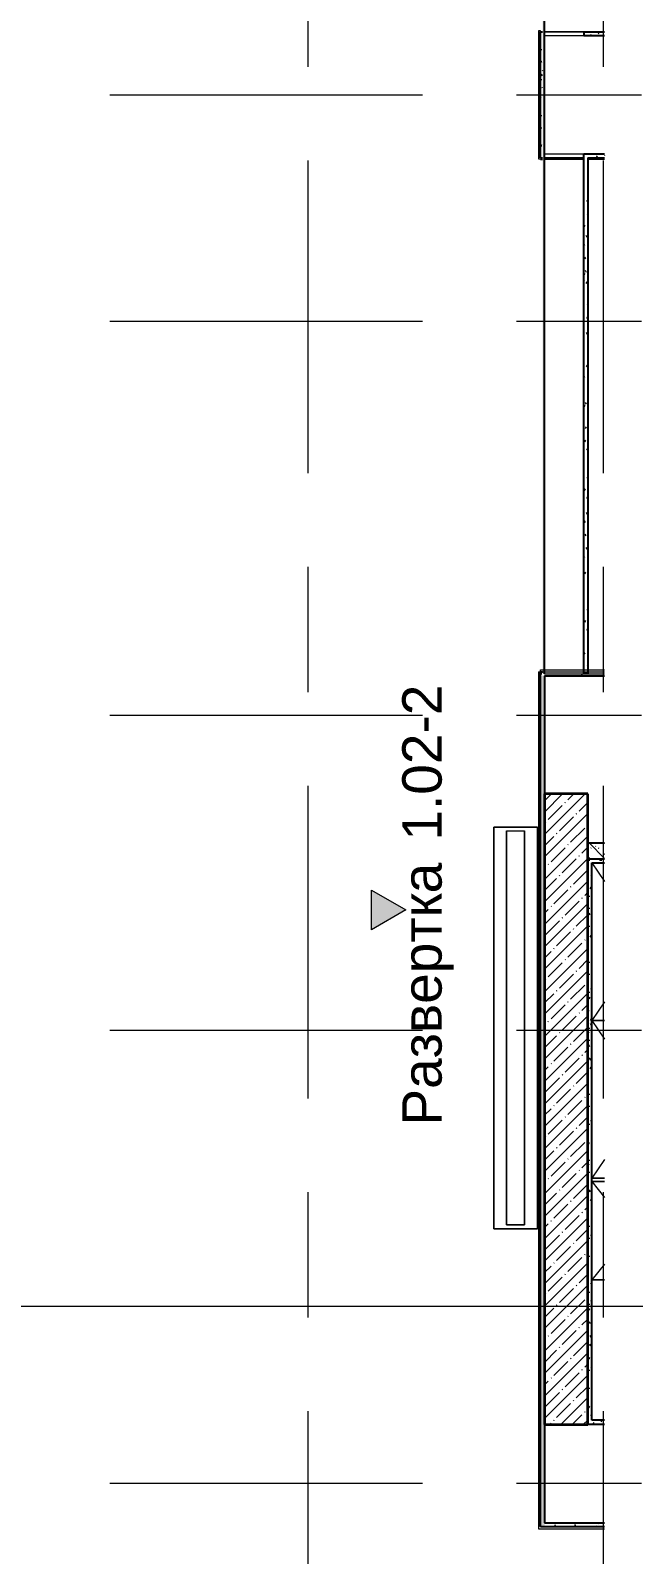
# Model space of a CAD drawing. Header units: millimetres. Extents: x 855 to 103073, y -1987 to 27400.
# Drawn here: x 33898 to 36959, y 10738 to 18477 of the extents above; entities that cross this region are included whole.
import ezdxf

# ---------------------------------------------------------------- set-up
doc = ezdxf.new("R2010")
doc.units = ezdxf.units.MM
doc.linetypes.add('Осевая', pattern=[3175, 635, -476.25, 1587.5, -476.25])
for name, color, linetype, lineweight, true_color in [('A-WALL-3', 7, 'Continuous', 35, 0x3c3c3c), ('A-WALL-4', 7, 'Continuous', 25, 0x3c3c3c), ('A-WALL-FNSH-2', 7, 'Continuous', 13, 0x3c3c3c), ('I-FURN-13', 7, 'Continuous', 9, 0xf0f0f0)]:
    doc.layers.add(name, color=color, linetype=linetype, lineweight=lineweight, true_color=true_color)
for name, color, linetype, lineweight in [('G-ANNO-SYMB', 7, 'Continuous', 9), ('I-WALL', 7, 'Continuous', 9), ('Оси', 7, 'Continuous', 9), ('Оси-2', 7, 'Осевая', 9)]:
    doc.layers.add(name, color=color, linetype=linetype, lineweight=lineweight)
doc.styles.add('Arial_1', font='arial.ttf', dxfattribs={"height": 200})
pattern_1 = [(0, (22797.38, 0), (121.92, 30.48), [10.058, -81.382, 10.058, -81.382, -487.68]), (0, (22797.38, 0), (121.92, 30.48), [-182.88, 10.058, -172.822, 10.058, -81.382, -213.36]), (0, (22797.38, 0), (121.92, 30.48), [-457.2, 10.058, -50.902, 10.058, -142.342]), (120, (22843.1, 15.24), (-87.356454, 90.345817), [10.058, -81.382, 10.058, -81.382, -487.68]), (120, (22843.1, 15.24), (-87.356454, 90.345817), [-182.88, 10.058, -172.822, 10.058, -81.382, -213.36]), (120, (22843.1, 15.24), (-87.356454, 90.345817), [-457.2, 10.058, -50.902, 10.058, -142.342]), (240, (22858.34, 76.2), (-34.563546, -120.825817), [10.058, -81.382, 10.058, -81.382, -487.68]), (240, (22858.34, 76.2), (-34.563546, -120.825817), [-182.88, 10.058, -172.822, 10.058, -81.382, -213.36]), (240, (22858.34, 76.2), (-34.563546, -120.825817), [-457.2, 10.058, -50.902, 10.058, -142.342])]

# ---------------------------------------------------------------- blocks, each defined once
blk = doc.blocks.new('Шкаф параметрический - 1_255-25532301-План разверток пом_ 1_02_ Этаж 1')
at = {"layer": 'I-FURN-13'}
for p, q in [((0, 0), (94.1, 64.7)), ((0, 64.7), (0, 0)), ((0, 0), (0, 64.7)), ((0, 0), (800, 0)), ((800, 0), (1, 0)), ((705.9, 64.7), (800, 0)), ((800, 0), (800, 64.7)), ((800, 64.7), (800, 0))]:
    blk.add_line(p, q, dxfattribs=at)
blk = doc.blocks.new('Шкаф параметрический - 1_255-V25-План разверток пом_ 1_02_ Этаж 1')
at = {"layer": 'I-FURN-13'}
for p, q in [((0, 0), (94.1, 64.7)), ((0, 64.7), (0, 0)), ((0, 0), (0, 64.7)), ((0, 0), (800, 0)), ((800, 0), (0, 0)), ((705.9, 64.7), (800, 0)), ((800, 0), (800, 64.7)), ((800, 64.7), (800, 0))]:
    blk.add_line(p, q, dxfattribs=at)
blk = doc.blocks.new('Шкаф параметрический - 1_113-25476255-План разверток пом_ 1_02_ Этаж 1')
at = {"layer": 'I-FURN-13'}
for p, q in [((0, 0), (80.9, 64.7)), ((0, 64.7), (0, 0)), ((0, 0), (0, 64.7)), ((0, 0), (500, 0)), ((500, 0), (0, 0)), ((419.1, 64.7), (500, 0)), ((500, 0), (500, 64.7)), ((500, 64.7), (500, 0))]:
    blk.add_line(p, q, dxfattribs=at)
blk = doc.blocks.new('Вешалка - 1_25д-29776957-План разверток пом_ 1_02_ Этаж 1')
at = {"layer": 'I-FURN-13'}
for p, q in [((1020.2, 110.2), (-1020.2, 110.2)), ((-1020.2, 110.2), (-1020.2, -110.2)), ((-1020.2, -110.2), (-1020.2, 110.2)), ((-1020.2, 110.2), (1020.2, 110.2)), ((1020.2, -110.2), (1020.2, 110.2)), ((1020.2, 110.2), (1020.2, -110.2)), ((-1000.5, -46), (-1000.5, 44.4)), ((-1000.5, -46), (-1000.5, 44.4)), ((-1000.5, 44.4), (1000.4, 44.4)), ((1000.4, 44.4), (-1000.5, 44.4)), ((1000.4, 44.4), (1000.4, -46)), ((1000.4, -46), (1000.4, 44.4)), ((-1000.5, -46), (1000.4, -46)), ((1000.4, -46), (-1000.5, -46)), ((-1020.2, -110.2), (1020.2, -110.2)), ((1020.2, -110.2), (-1020.2, -110.2))]:
    blk.add_line(p, q, dxfattribs=at)
blk = doc.blocks.new('Фасад - Марка фасада_Указатель-25386507-План разверток пом_ 1_02_ Этаж 1')
at = {"layer": 'G-ANNO-SYMB'}
blk.add_hatch(color=256, dxfattribs=at).paths.add_polyline_path([(-1, 0), (0, 1.732), (1, 0), (0, 0)])
for p, q in [((0, 1.732), (-1, 0)), ((1, 0), (0, 1.732)), ((-1, 0), (0, 0)), ((0, 0), (1, 0))]:
    blk.add_line(p, q, dxfattribs=at)

msp = doc.modelspace()

# ---------------------------------------------------------------- hatches: boundary and pattern name
at = {"layer": 'I-WALL'}
h = msp.add_hatch(dxfattribs=at)
h.set_pattern_fill('FP_44', color=256, style=0, pattern_type=2)
h.set_pattern_definition(pattern_1)
h.paths.add_polyline_path([(36507.4, 15210), (36507.4, 24659), (36497.4, 24659), (36497.4, 15210)])
h = msp.add_hatch(dxfattribs=at)
h.set_pattern_fill('FP_44', color=256, style=0, pattern_type=2)
h.set_pattern_definition(pattern_1)
h.paths.add_polyline_path([(36487.4, 17830), (36497.4, 17830), (36497.4, 18450), (36487.4, 18449.3), (36487.4, 17832)])
h = msp.add_hatch(dxfattribs=at)
h.set_pattern_fill('FP_44', color=256, style=0, pattern_type=2)
h.set_pattern_definition(pattern_1)
h.paths.add_polyline_path([(36707.6, 18450), (36812.1, 18450), (36812.1, 18470), (36707.6, 18470)])
h = msp.add_hatch(dxfattribs=at)
h.set_pattern_fill('FP_44', color=256, style=0, pattern_type=2)
h.set_pattern_definition(pattern_1)
h.paths.add_polyline_path([(36727.6, 15210), (36727.6, 17850), (36707.6, 17850), (36707.6, 15210)])
h = msp.add_hatch(dxfattribs=at)
h.set_pattern_fill('FP_44', color=256, style=0, pattern_type=2)
h.set_pattern_definition(pattern_1)
h.paths.add_polyline_path([(36727.6, 17830), (36812.1, 17830), (36812.1, 17850), (36727.6, 17850)])
h = msp.add_hatch(dxfattribs=at)
h.set_pattern_fill('FP_44', color=256, style=0, pattern_type=2)
h.set_pattern_definition(pattern_1)
h.paths.add_polyline_path([(36812.1, 15200), (36812.1, 15210), (36497.4, 15210), (36497.4, 15220), (36487.4, 15220), (36487.4, 15200), (36727.6, 15200)])
h = msp.add_hatch(dxfattribs=at)
h.set_pattern_fill('FP_44', color=256, style=0, pattern_type=2)
h.set_pattern_definition(pattern_1)
h.paths.add_polyline_path([(36507.4, 10880), (36507.4, 15200), (36487.4, 15200), (36487.4, 10880)])
h = msp.add_hatch(dxfattribs=at)
h.set_pattern_fill('FP_5', color=256, style=0, pattern_type=2)
h.set_pattern_definition([(45, (22797.38, 0), (-57.02463, 57.02463), []), (45, (22854.404, 0), (-57.02463, 57.02463), [100.806, -20.161, 3.353, -16.808])])
h.paths.add_polyline_path([(36727.4, 11397.8), (36727.4, 14600), (36507.4, 14600), (36507.4, 11397.8)])
h = msp.add_hatch(dxfattribs=at)
h.set_pattern_fill('FP_25', color=256, style=0, pattern_type=2)
h.set_pattern_definition([(135, (22797.38, 0), (-75.43415, -75.43415), [106.68, -17.78, 3.556, -17.78]), (135, (22797.38, 75.39), (-75.43415, -75.43415), []), (50, (22797.38, 0), (127.5292, -11.1576), [13.335, -146.685]), (355, (22797.38, 0), (-24.6697, 133.74), [10.668, -117.348]), (100.451, (22808, -0.93), (102.8597, 122.5818), [11.333, -124.663]), (46.184, (22797.38, 35.56), (189.7552, -29.4304), [20.002, -220.027]), (96.636, (22813.2, 33.1), (166.1822, 173.1996), [17, -186.995]), (351.184, (22797.38, 35.56), (166.184, 173.1976), [16.002, -176.022]), (21, (22815.16, 26.67), (106.13027, -71.58603), [13.335, -146.685]), (326, (22815.16, 26.67), (43.2619, 128.93175), [10.668, -117.348]), (71.451, (22824, 20.7), (149.392, 57.34505), [11.333, -124.663]), (37.5, (22797.38, 0), (2.16223, 59.18836), [3.353, -112.573, 3.353, -115.773, -117.793]), (37.5, (22797.38, 0), (2.16223, 59.18836), [-235.052, 3.353, -114.44]), (7.5, (22797.38, 0), (46.77386, 70.12615), [3.353, -64.567, 3.353, -109.906, -44.894]), (7.5, (22797.38, 0), (46.77386, 70.12615), [-181.178, 3.353, -41.542]), (327.5, (22757.73, 0), (94.91367, -4.01009), [3.353, -41.097, 3.353, -135.331, -184.023]), (327.5, (22757.73, 0), (94.91367, -4.01009), [-183.134, 3.353, -180.67]), (317.5, (22739.95, 0), (103.69057, 17.79882), [3.353, -54.432, 3.353, -88.748, -130.683]), (317.5, (22739.95, 0), (103.69057, 17.79882), [-149.885, 3.353, -127.33])])
h.paths.add_polyline_path([(36727.4, 14270), (36812.1, 14270), (36812.1, 14350), (36727.4, 14350)])
h = msp.add_hatch(dxfattribs=at)
h.set_pattern_fill('FP_44', color=256, style=0, pattern_type=2)
h.set_pattern_definition(pattern_1)
h.paths.add_polyline_path([(36727.4, 11420), (36747.4, 11420), (36747.4, 14270), (36727.4, 14270), (36727.4, 12586.1)])
h = msp.add_hatch(dxfattribs=at)
h.set_pattern_fill('FP_44', color=256, style=0, pattern_type=2)
h.set_pattern_definition(pattern_1)
h.paths.add_polyline_path([(36760.4, 14250), (36812.1, 14251.1), (36812.1, 14270), (36747.4, 14270), (36747.4, 14250)])
h = msp.add_hatch(dxfattribs=at)
h.set_pattern_fill('FP_44', color=256, style=0, pattern_type=2)
h.set_pattern_definition(pattern_1)
h.paths.add_polyline_path([(36727.4, 11400), (36812.1, 11400), (36812.1, 11420), (36727.4, 11420)])
h = msp.add_hatch(dxfattribs=at)
h.set_pattern_fill('FP_44', color=256, style=0, pattern_type=2)
h.set_pattern_definition(pattern_1)
h.paths.add_polyline_path([(36812.1, 10880), (36812.1, 10900), (36507.4, 10900), (36507.4, 10880)])

# ---------------------------------------------------------------- linework, layer by layer
at = {"layer": 'A-WALL-3'}
for p, q in [((36727.4, 14600), (36507.4, 14600)), ((36507.4, 14600), (36507.4, 11397.8)), ((36727.4, 11397.8), (36727.4, 14600)), ((36507.4, 11397.8), (36727.4, 11397.8))]:
    msp.add_line(p, q, dxfattribs=at)
at = {"layer": 'A-WALL-4'}
for p, q in [((36507.4, 15210), (36507.4, 21580)), ((36487.4, 18470), (36497.4, 18470)), ((36487.4, 17830), (36487.4, 18470)), ((36707.6, 18470), (36812.1, 18470)), ((36707.6, 18470), (36707.6, 18450)), ((36812.1, 18450), (36707.6, 18450)), ((36487.4, 17830), (36497.4, 17830)), ((36707.6, 15210), (36707.6, 17850)), ((36707.6, 17850), (36812.1, 17850)), ((36727.6, 17830), (36727.6, 15210)), ((36727.6, 17830), (36812.1, 17830)), ((36487.4, 15220), (36497.4, 15220)), ((36487.4, 10880), (36487.4, 15220)), ((36507.4, 15200), (36812.1, 15200)), ((36507.4, 15200), (36507.4, 10900)), ((36727.6, 15210), (36707.6, 15210)), ((36812.1, 14350), (36727.4, 14350)), ((36727.4, 14270), (36812.1, 14270)), ((36747.4, 11420), (36747.4, 14250)), ((36747.4, 14250), (36812.1, 14250)), ((36727.4, 11400), (36812.1, 11400)), ((36812.1, 11420), (36747.4, 11420)), ((36487.4, 10880), (36812.1, 10880)), ((36507.4, 10900), (36812.1, 10900))]:
    msp.add_line(p, q, dxfattribs=at)
at = {"layer": 'A-WALL-FNSH-2'}
for p, q in [((36476.4, 18474.5), (36476.4, 17825.5)), ((36487.4, 18474.5), (36476.4, 18474.5)), ((36487.4, 18470), (36487.4, 18474.5)), ((36476.4, 17825.5), (36487.4, 17825.5)), ((36487.4, 17832), (36497.4, 17832)), ((36487.4, 17821), (36487.4, 17825.5)), ((36487.4, 17821), (36497.4, 17821)), ((36476.4, 15220), (36476.4, 10868.5)), ((36476.4, 15220), (36812.1, 15220)), ((36487.4, 10879.5), (36487.4, 15231)), ((36487.4, 15231), (36812.1, 15231)), ((36748.4, 14249), (36812.1, 14249)), ((36748.4, 11421), (36748.4, 14249)), ((36812.1, 11421), (36748.4, 11421)), ((36476.4, 10868.5), (36812.1, 10868.5)), ((36487.4, 10879.5), (36812.1, 10879.5))]:
    msp.add_line(p, q, dxfattribs=at)
at = {"layer": 'I-WALL'}
for p, q in [((36507.4, 18471), (36812.1, 18471)), ((36507.4, 18470), (36707.6, 18470)), ((36707.6, 18450), (36507.4, 18450)), ((36507.4, 17850), (36707.6, 17850)), ((36707.6, 17830), (36507.4, 17830)), ((36707.6, 17829), (36507.4, 17829)), ((36707.6, 17821), (36507.4, 17821)), ((36812.1, 17829), (36727.6, 17829)), ((36812.1, 17821), (36727.6, 17821)), ((36507.4, 15210), (36707.6, 15210)), ((36727.6, 15210), (36812.1, 15210))]:
    msp.add_line(p, q, dxfattribs=at)
at = {"layer": 'Оси'}
msp.add_line((31821.4, 12000), (42427.4, 12000), dxfattribs=at)
at = {"layer": 'Оси-2'}
for p, q in [((35307.4, 8767.7), (35307.4, 24898.1)), ((36807.4, 8767.7), (36807.4, 24898.1)), ((23664.7, 18150), (40527.4, 18150)), ((23664.7, 17000), (40527.4, 17000)), ((23664.7, 15000), (39927.4, 15000)), ((23664.7, 13400), (39927.4, 13400)), ((23664.7, 11100), (40527.4, 11100))]:
    msp.add_line(p, q, dxfattribs=at)

# ---------------------------------------------------------------- block references
at = {"layer": 'G-ANNO-SYMB', "extrusion": (0, 0, -1), "xscale": 99.99999999999993, "yscale": 99.99999999999993, "zscale": 99.99999999999993, "rotation": 90.00000000000018}
msp.add_blockref('Фасад - Марка фасада_Указатель-25386507-План разверток пом_ 1_02_ Этаж 1', (-35629.3, 14011), dxfattribs=at)
at = {"layer": 'I-FURN-13'}
for name, p, rotation in [('Вешалка - 1_25д-29776957-План разверток пом_ 1_02_ Этаж 1', (36361, 13412), 270.0000000000001), ('Шкаф параметрический - 1_255-25532301-План разверток пом_ 1_02_ Этаж 1', (36747.4, 14250), 270), ('Шкаф параметрический - 1_255-V25-План разверток пом_ 1_02_ Этаж 1', (36747.4, 13450), 270), ('Шкаф параметрический - 1_113-25476255-План разверток пом_ 1_02_ Этаж 1', (36747.4, 12632.6), 270)]:
    msp.add_blockref(name, p, dxfattribs=dict(at, rotation=rotation))

# ---------------------------------------------------------------- texts
at = {"layer": 'G-ANNO-SYMB', "char_height": 200, "attachment_point": 1, "rotation": 90, "style": 'Arial_1'}
for s, insert, width in [(' 1.02-2', (35785.1, 14285.4), 1074.261), ('Развертка', (35785.1, 12916.2), 1659.493)]:
    msp.add_mtext(s, dxfattribs=dict(at, insert=insert, width=width))

doc.saveas('drawing.dxf')
